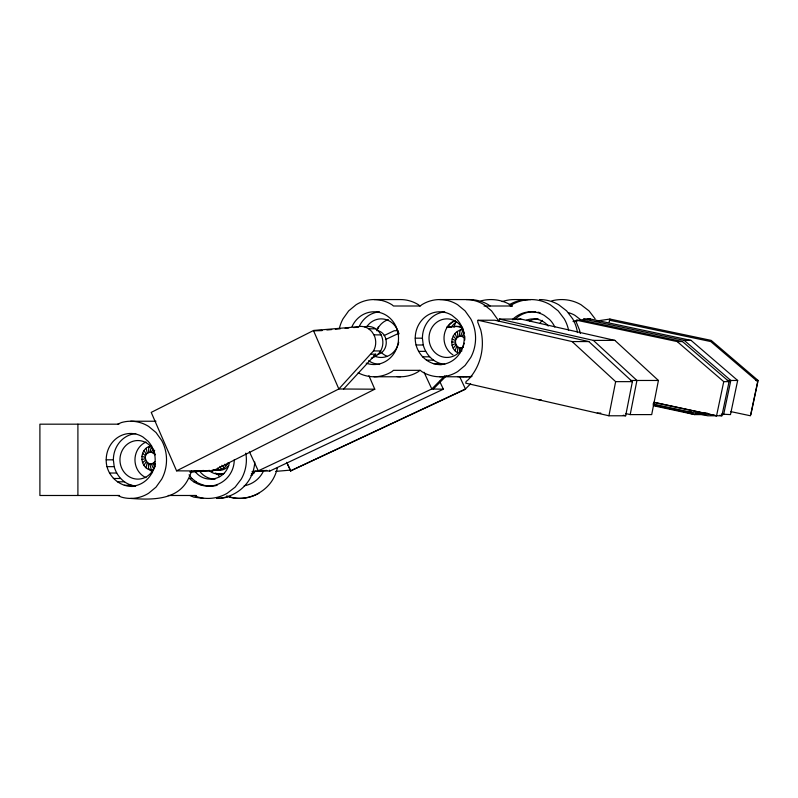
<?xml version="1.0" encoding="UTF-8"?>
<svg xmlns="http://www.w3.org/2000/svg" width="798" height="798" viewBox="0 0 798 798"><rect width="100%" height="100%" fill="white"/><g stroke="black" fill="none" stroke-linecap="round" stroke-linejoin="round"><path stroke-width="1.2" d="M153.356 470.202C139.201 471.019 137.685 447.518 151.61 445.952L149.934 452.316C140.059 453.942 148.219 469.753 154.802 461.623M148.568 452.695L148.747 446.75M457.952 347.07L457.354 352.646C447.638 347.02 451.449 329.774 463.03 329.833L460.646 336.267C451.788 336.397 455.439 351.619 463.329 347.07M459.249 336.467L460.097 330.252M478.062 320.227L477.713 322.023L480.745 329.913A51.461 47.78 -90 0 1 468.376 379.619L466.072 381.524L465.753 383.17L608.924 415.778L625.652 415.778L632.375 381.644L588.824 341.564L494.78 320.227L478.062 320.227L572.106 341.564L588.824 341.564M499.019 320.856L499.368 319.06L520.845 319.06L614.879 340.397L658.42 380.466L651.697 414.601L630.201 414.601L625.522 413.534M608.924 415.778L615.647 381.644L572.106 341.564M630.201 414.601L636.924 380.466L593.373 340.397L499.368 319.06M652.993 403.948L707.706 415.778L721.891 415.778L729.083 381.644L682.509 341.564L581.942 320.227L576.615 320.227L576.236 322.023L579.478 329.913A51.461 51.102 -90 0 1 580.296 333.474M583.308 320.856L583.687 319.06L590.54 319.06L691.098 340.397L737.671 380.466L730.479 414.601L721.352 414.122M609.133 322.023L609.512 320.227L710.789 341.564L757.691 381.644L750.449 415.778L730.599 411.569M609.542 320.856L609.921 319.06L711.198 340.397L758.1 380.466L750.858 414.601M576.615 320.227L677.173 341.564L723.746 381.644L716.554 415.778L653.592 402.322M723.626 414.601L730.818 380.466L684.245 340.397L583.687 319.06M145.984 467.718L147.261 462.621M455.01 350.701L456.845 346.152M149.934 452.316L151.331 452.326L152.957 449.154M213.136 469.623C218.891 471.748 225.684 468.446 228.029 462.86M143.909 465.443L146.283 461.543M460.646 336.267L462.032 336.467L464.007 333.365M176.577 470.84L338.841 388.975L373.474 350.94A16.08 14.943 -89.8 0 0 373.963 334.861L371.688 331.449L368.676 328.786A16.08 14.943 -89.8 0 0 357.394 326.801L313.484 330.522L151.221 412.396L176.577 470.84L212.517 471.059L374.781 389.195L368.925 375.708M151.331 452.326L152.677 452.735L154.712 450.202M453.204 348.167L455.987 344.955M321.983 330.422L313.544 330.721L338.841 388.975L343.629 389.015L375.768 354.202L371 354.182M444.695 375.928L431.808 388.975L258.273 470.84L249.395 451.738M424.047 372.257L431.808 388.975L433.334 389.015L446.212 375.958M470.621 383.758L465.424 389.015L290.671 470.84L286.981 462.97M419.957 370.332L418.431 371.599A38.603 35.84 90 0 1 397.005 376.586M142.453 462.66L145.595 460.227M510.281 306.003L511.917 304.736A38.603 38.324 -90 0 1 550.241 304.736L558.181 310.871L564.276 318.871A38.603 38.324 -90 0 1 568.615 330.352M226.682 495.897C243.54 502.66 264.008 494.66 273.046 479.129A38.603 38.603 0 0 0 277.415 467.648M452.067 345.225L455.449 343.559M384.107 335.559L394.192 330.741L397.923 330.701M385.484 339.559L399.01 333.185M258.273 470.84L269.814 471.059L443.349 389.195L439.688 381.324M290.671 470.84L465.553 389.195L459.698 376.716M117.765 424.177L121.416 422.551A38.603 35.84 -90 0 1 148.608 426.401L156.029 432.536L161.725 440.536A38.603 35.84 -90 0 1 161.725 479.129L156.029 487.129L148.608 493.264A38.603 35.84 -90 0 1 121.416 497.114L117.765 495.488M377.663 354.412C388.766 351.778 389.244 334.153 378.372 330.811M141.725 459.568L145.246 458.76M512.446 319.629L516.067 319.06M517.224 319.629L520.845 319.06M573.104 321.424L576.774 320.876M580.445 320.327L589.014 319.06M573.403 321.604L577.074 321.055M586.869 319.599L590.54 319.06M596.365 321.055L609.921 319.06M216.507 498.431C230.033 498.201 242.782 490.75 249.694 479.129A38.603 38.324 -90 0 0 254.771 462.062M190.143 471.728L203.64 470.461M190.044 472.246L209.674 470.411M326.851 329.983L331.729 329.544M335.379 329.215L340.247 328.786M345.115 328.347L348.766 328.018M353.634 327.579L358.502 327.14M252.946 471.419L264.118 470.441M252.008 471.698L266.911 470.391M251.37 473.503L253.834 473.344M275.719 471.389L290.332 470.122M446.661 327.21L451.598 326.801A16.08 15.97 -89.3 0 1 462.76 328.267M446.94 327.33L451.877 326.921M374.033 299.569L400.516 299.569A38.603 35.84 -90 0 1 418.431 304.736L419.957 306.003M439.728 299.569L469.264 299.569A38.603 38.324 -90 0 1 488.426 304.736L490.052 306.003M528.166 299.569L514.311 299.569A38.603 37.865 -90 0 0 502.151 301.614M484.027 306.003L512.496 306.003M442.122 364.546C427.469 365.823 414.96 352.497 415.239 338.172L422.411 338.172A26.374 24.489 -90 0 1 444.765 311.888M593.373 340.397L614.879 340.397M684.245 340.397L691.098 340.397M677.173 341.564L682.509 341.564M451.688 342.063L455.269 342.063M416.077 344.995L423.239 344.995C425.813 354.871 434.282 363.599 444.785 364.247M418.521 351.359L425.693 351.359M422.411 356.816L429.583 356.816M426.441 360.147L433.613 360.147M433.394 363.649L440.556 363.649M374.033 376.766L400.516 376.766M439.728 376.766L466.212 376.766M630.819 380.466L658.42 380.466M727.257 380.466L737.671 380.466M755.706 380.466L758.1 380.466M615.647 381.644L632.375 381.644M723.746 381.644L729.083 381.644M538.81 399.758L541.194 399.758M597.233 413.105L600.824 413.105M695.357 413.105L707.257 413.105M653.532 405.743L694.679 414.601L705.931 414.601M130.692 421.234L155.969 421.234M118.892 424.177L39.9 424.177L39.9 495.488L119.59 495.488M135.47 486.211C120.069 488.456 105.795 475.249 106.204 459.828L113.366 459.828A26.374 24.489 -90 0 1 135.73 433.553M107.032 466.66L114.204 466.66C116.767 476.536 125.236 485.264 135.74 485.912M109.476 473.024L116.648 473.024M113.376 478.481L120.538 478.481M210.343 486.211L203.57 485.304L197.246 482.67L191.829 478.481L189.545 478.481C195.081 483.837 202.692 486.501 210.343 486.211A26.374 26.194 -90 0 0 217.126 485.304M117.396 481.812L124.568 481.812M193.844 481.812L196.138 481.812M124.348 485.304L131.52 485.304M201.286 485.304L203.57 485.304M168.218 495.488L196.368 495.488M130.692 498.431C151.061 499.897 177.595 500.665 188.208 479.129A38.603 35.84 -90 0 0 191.47 471.029M368.676 328.786L375.818 328.816L378.831 331.479L381.105 334.891A16.08 14.943 -89.8 0 1 371.329 358.142M373.963 334.861L381.105 334.891M373.474 350.94L380.626 350.96M653.153 405.075L684.844 411.898L691.397 411.928M313.484 330.522L322.153 330.581M343.629 389.015L374.781 389.195M216.956 474.082L223.45 474.192M433.334 389.015L443.349 389.195M203.55 498.431L193.754 497.114L189.904 495.488M719.616 415.289L721.891 415.778M654.48 402.372L716.454 415.778M623.308 415.239L625.652 415.778M141.755 456.386L145.256 457.254M684.844 411.898L694.679 414.601M194.243 495.488L198.143 497.114A38.603 38.324 -90 0 0 227.221 493.264L235.161 487.129L241.255 479.129A38.603 38.324 -90 0 0 245.804 453.124M462.032 336.467L464.446 337.963M452.067 338.901L455.449 340.556M152.677 452.735L154.872 454.581M224.487 464.286L226.423 465.613M580.375 319.519L574.909 315.33A26.374 26.374 0 0 0 568.545 312.696M511.907 306.003L510.261 304.736A38.603 38.603 0 0 0 480.975 300.886M142.543 453.304L145.635 455.798M153.805 462.68L155.51 464.157M221.854 465.264L224.158 467.847M453.204 335.948L455.987 339.17M152.578 463.429L155.221 466.85M595.148 318.871L589.014 310.871L581.024 304.736A38.603 38.603 0 0 0 551.737 300.886M217.475 473.932L219.57 476.665M189.056 474.84L191.829 478.481M144.049 450.561L146.353 454.491M219.819 466.421L221.405 469.414M151.221 463.808L153.824 469.144M286.701 462.341L290.781 471.059M269.395 470.182L269.814 471.059M212.128 470.182L212.517 471.059M455.01 333.414L456.845 337.963M460.646 347.848L461.843 351.07M149.815 463.798L151.381 470.192M217.814 468.077L218.333 470.212M146.164 448.326L147.351 453.434M459.249 347.649L459.957 352.826M422.411 338.172L423.239 344.995M113.366 459.828L114.204 466.66M457.354 331.479L457.952 337.045M148.468 463.389L148.528 469.334M151.61 470.9L151.61 473.354M77.905 424.177L77.905 495.488M364.536 326.821A16.08 14.943 -89.8 0 1 375.818 328.816M375.768 354.202A16.08 14.943 -89.8 0 1 373.444 356.127M152.588 472.017A16.08 14.923 -89.4 0 1 148.857 468.645M149.066 447.449A16.08 14.923 -89.4 0 1 150.463 445.972M352.038 326.552A26.374 24.489 -90 0 1 383.848 314.003A26.374 24.489 -90 0 1 396.875 347.679A26.374 24.489 -90 0 1 366.202 363.16M415.239 338.172A26.374 24.489 -90 0 1 451.977 315.33L457.045 319.519A26.374 24.489 -90 0 1 462.361 348.257A26.374 24.489 -90 0 1 439.728 364.546M358.172 372.786A38.603 35.84 -90 0 0 391.948 371.599L393.474 370.332L420.287 370.332L421.813 371.599A38.603 35.84 90 0 0 457.653 371.599L465.074 365.464L470.77 357.464A38.603 35.84 -90 0 0 470.77 318.871L465.074 310.871L457.653 304.736A38.603 35.84 -90 0 0 421.813 304.736L420.287 306.003L393.474 306.003L391.948 304.736A38.603 35.84 90 0 0 356.108 304.736L348.686 310.871L342.99 318.871A38.603 35.84 -90 0 0 339.409 328.178M386.84 356.157A19.302 17.915 -90 0 1 380.945 352.108M377.105 330.013A19.302 17.915 -90 0 1 388.337 319.639M464.207 343.16A19.302 17.915 -90 0 1 436.626 353.973A19.302 17.915 -90 0 1 436.626 322.362A19.302 17.915 -90 0 1 464.207 333.175M464.715 336.158A19.302 17.915 -90 0 1 464.715 340.187M466.212 299.569A38.603 35.84 -90 0 1 484.137 304.736L491.558 310.871L497.254 318.871A38.603 35.84 -90 0 1 498.351 321.085M472.057 376.247A38.603 35.84 90 0 1 462.71 376.586M376.985 330.841A26.374 24.489 -90 0 1 378.521 326.552M379.649 364.486A26.374 24.489 -90 0 1 368.536 360.746M359.21 326.552A26.374 24.489 -90 0 1 379.539 311.848M452.965 354.881A19.302 17.915 -90 0 1 444.047 336.906A19.302 17.915 -90 0 1 455.069 320.337M366.751 326.751A19.302 17.915 -90 0 1 385.005 319.31A19.302 17.915 -90 0 1 398.741 334.252M398.711 342.262A19.302 17.915 -90 0 1 398.212 344.227M397.893 345.165A19.302 17.915 -90 0 1 374.691 356.157M106.204 459.828A26.374 24.489 -90 0 1 142.932 436.995L148.009 441.184A26.374 24.489 -90 0 1 153.316 469.922A26.374 24.489 -90 0 1 130.692 486.211M146.024 477.663A19.302 17.915 -90 0 1 134.962 459.828A19.302 17.915 -90 0 1 146.024 442.002M155.161 464.825A19.302 17.915 -90 0 1 127.58 475.638A19.302 17.915 -90 0 1 127.58 444.027A19.302 17.915 -90 0 1 155.161 454.84M459.638 330.691A16.08 14.933 -90 0 1 462.73 328.128M509.234 304.736A38.603 37.865 -90 0 1 530.63 299.649M252.986 473.024A38.603 37.865 -90 0 1 252.168 475.119M229.565 496.386A38.603 37.865 -90 0 1 217.405 498.431M234.253 459.828A26.374 26.194 -90 0 1 208.059 486.211M215.141 479.129A19.302 19.162 -90 0 1 199.63 471.169M229.275 462.85A19.302 19.162 -90 0 1 194.842 471.169M228.747 465.683A12.219 12.13 -88.2 0 1 215.43 469.783M453.863 326.821A16.08 15.97 -89.3 0 1 462.122 327.09M224.188 473.433A16.08 15.97 -88.2 0 1 209.355 470.83M219.28 474.152A16.08 15.97 -88.2 0 1 215.27 473.034M512.565 319.519A26.374 26.194 -90 0 1 544.176 315.33L549.603 319.519A26.374 26.194 -90 0 1 554.819 327.02M537.922 312.198A26.374 26.194 -90 0 1 540.146 312.696M514.85 319.519A26.374 26.194 -90 0 1 535.648 311.888M451.528 326.751A19.302 19.162 -90 0 1 456.616 321.933M539.528 299.569A38.603 38.324 -90 0 1 558.69 304.736L566.63 310.871L572.715 318.871A38.603 38.324 -90 0 1 577.453 332.567M526.5 320.148A19.302 19.162 -90 0 1 548.256 326.023M471.478 376.706A38.603 38.324 -90 0 1 465.932 376.616M529.453 320.976A19.302 19.162 -90 0 1 538.161 318.871M447.648 326.751A19.302 19.162 -90 0 1 455.389 320.497M464.147 376.616A38.603 38.324 -90 0 1 457.483 376.616M258.911 493.264A38.603 38.603 0 0 1 229.625 497.114M255.23 471.169A19.302 19.302 0 0 1 250.951 475.448M263.52 470.98A26.374 26.374 0 0 1 244.198 485.802M540.116 323.04A26.374 26.374 0 0 1 542.281 320.347M453.982 327.11A38.603 38.603 0 0 1 455.977 321.843"/></g></svg>
